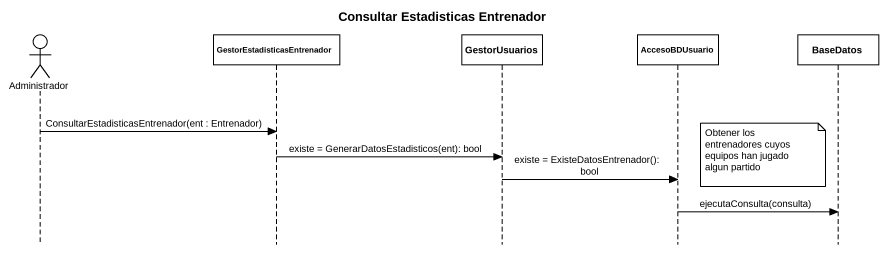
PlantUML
@startuml
title Consultar Estadisticas Entrenador
hide footbox
actor Administrador
participant GestorEstadisticasEntrenador
participant GestorUsuarios
participant AccesoBDUsuario
participant BaseDatos

Administrador -> GestorEstadisticasEntrenador : ConsultarEstadisticasEntrenador(ent : Entrenador)
note left of BaseDatos : Obtener los entrenadores cuyos equipos han jugado algun partido
GestorEstadisticasEntrenador -> GestorUsuarios : existe = GenerarDatosEstadisticos(ent): bool
GestorUsuarios -> AccesoBDUsuario : existe = ExisteDatosEntrenador(): bool
AccesoBDUsuario -> BaseDatos : ejecutaConsulta(consulta)
@enduml
